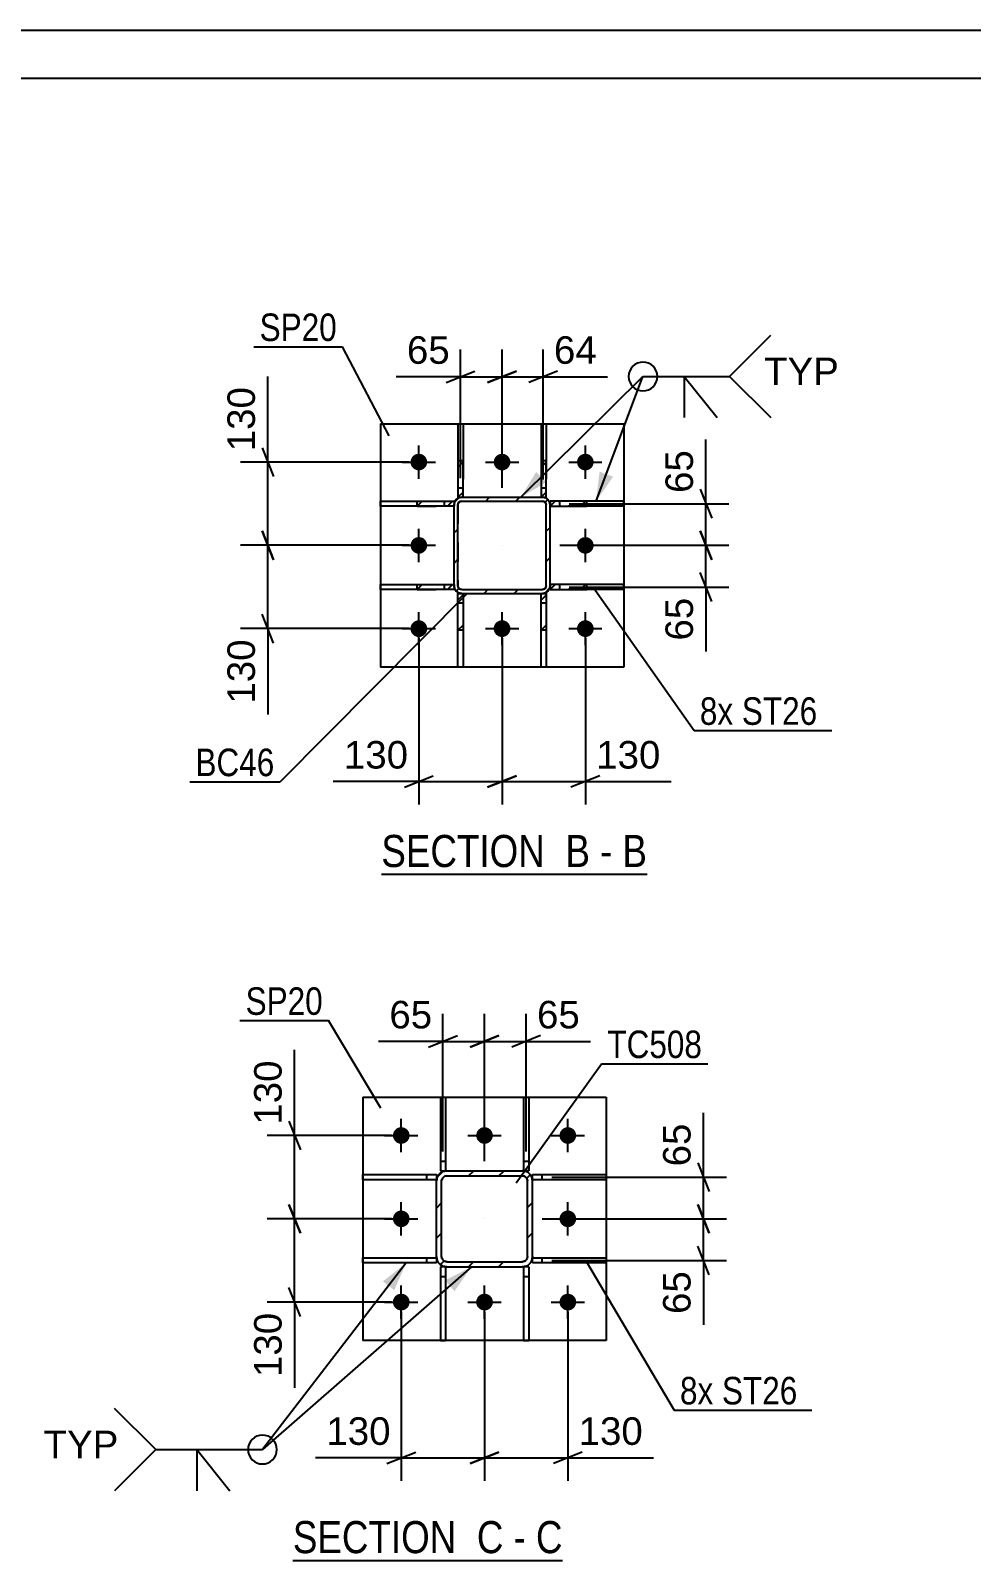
# Model space of a CAD drawing. Header units: millimetres. Extents: x -384 to 457, y -61 to 533.
# Drawn here: x 90.7 to 188.6, y 373.8 to 533 of the extents above; entities that cross this region are included whole.
import ezdxf

# ---------------------------------------------------------------- set-up
doc = ezdxf.new("R2010")
doc.units = ezdxf.units.MM
doc.linetypes.add('DXK_LINE_DOT2', pattern=[3.9198, 1.9599, -1.9599])
doc.linetypes.add('DXK_LINE_DOT3', pattern=[5.9187, 2.979, -0.9799, 0.9799, -0.9799])
doc.styles.add('Arial', font='ARIAL.TTF', dxfattribs={"height": 0.2})
doc.styles.add('Arial Narrow', font='ARIALN.TTF', dxfattribs={"height": 0.2})

# ---------------------------------------------------------------- blocks, each defined once
blk = doc.blocks.new('Unknown-284935728-1133')
at = {"color": 5, "linetype": 'Continuous'}
for p, q in [((457.19, 533.03), (-383.81, 533.03)), ((452.19, 528.03), (-378.81, 528.03))]:
    blk.add_line(p, q, dxfattribs=at)
blk = doc.blocks.new('Unknown-284935728-13 - 5604')
at = {"color": 6, "linetype": 'Continuous'}
blk.add_line((127.18, 445.23), (154.83, 445.23), dxfattribs=at)
at = {"color": 0, "linetype": 'Continuous'}
for points in [[(145.29, 445.98), (145.29, 449.48), (127.18, 449.48), (127.18, 445.98)], [(148.9, 445.98), (148.9, 449.48), (146.34, 449.48), (146.34, 445.98)], [(151.22, 445.98), (151.22, 449.48), (149.95, 449.48), (149.95, 445.98)], [(154.83, 445.98), (154.83, 449.48), (152.27, 449.48), (152.27, 445.98)]]:
    blk.add_wipeout(points, dxfattribs=at)
at = {"color": 7, "linetype": 'Continuous', "style": 'Arial Narrow'}
for s, p in [('SECTION ', (127.18, 445.98)), ('B', (146.34, 445.98)), ('B', (152.27, 445.98)), ('-', (149.95, 445.98))]:
    blk.add_text(s, height=3.34, dxfattribs=at).set_placement(p)
blk = doc.blocks.new('Unknown-284935728-14 - 5877')
at = {"color": 6, "linetype": 'Continuous'}
blk.add_line((117.97, 373.83), (146.04, 373.83), dxfattribs=at)
at = {"color": 0, "linetype": 'Continuous'}
for points in [[(136.07, 374.58), (136.07, 378.08), (117.97, 378.08), (117.97, 374.58)], [(139.89, 374.58), (139.89, 378.08), (137.12, 378.08), (137.12, 374.58)], [(142.22, 374.58), (142.22, 378.08), (140.94, 378.08), (140.94, 374.58)], [(146.04, 374.58), (146.04, 378.08), (143.27, 378.08), (143.27, 374.58)]]:
    blk.add_wipeout(points, dxfattribs=at)
at = {"color": 7, "linetype": 'Continuous', "style": 'Arial Narrow'}
for s, p in [('SECTION ', (117.97, 374.58)), ('C', (137.12, 374.58)), ('C', (143.27, 374.58)), ('-', (140.94, 374.58))]:
    blk.add_text(s, height=3.34, dxfattribs=at).set_placement(p)
blk = doc.blocks.new('Bolt-284935728-5610 - 5604')
at = {"linetype": 'Continuous'}
for points in [[(131.08, 488.99, -1), (131.08, 487.26, -1)], [(139.74, 488.99, -1), (139.74, 487.26, -1)], [(148.41, 488.99, -1), (148.41, 487.26, -1)], [(131.08, 480.32, -1), (131.08, 478.59, -1)], [(148.41, 480.32, -1), (148.41, 478.59, -1)], [(131.08, 471.66, -1), (131.08, 469.92, -1)], [(139.74, 471.66, -1), (139.74, 469.92, -1)], [(148.41, 471.66, -1), (148.41, 469.92, -1)]]:
    blk.add_hatch(color=1, dxfattribs=at).paths.add_polyline_path(points)
at = {"color": 1, "linetype": 'Continuous'}
for p, q in [((131.08, 486.39), (131.08, 489.86)), ((139.74, 486.39), (139.74, 489.86)), ((148.41, 486.39), (148.41, 489.86)), ((129.34, 488.12), (132.81, 488.12)), ((138.01, 488.12), (141.48, 488.12)), ((146.68, 488.12), (150.14, 488.12)), ((131.08, 477.72), (131.08, 481.19)), ((148.41, 477.72), (148.41, 481.19)), ((129.34, 479.46), (132.81, 479.46)), ((146.68, 479.46), (150.14, 479.46)), ((131.08, 469.06), (131.08, 472.52)), ((139.74, 469.06), (139.74, 472.52)), ((148.41, 469.06), (148.41, 472.52)), ((129.34, 470.79), (132.81, 470.79)), ((138.01, 470.79), (141.48, 470.79)), ((146.68, 470.79), (150.14, 470.79))]:
    blk.add_line(p, q, dxfattribs=at)
blk = doc.blocks.new('Part-284935728-5643 - 5604')
at = {"linetype": 'Continuous'}
h = blk.add_hatch(dxfattribs=at)
h.set_pattern_fill('', scale=0.7, style=0, pattern_type=0)
h.set_pattern_definition([(45, (135.1435, 484.455), (-1.5715, 1.5715), [])])
h.paths.add_polyline_path([(135.14, 488.29), (135.14, 484.46), (135.68, 484.46), (135.68, 488.29)])
at = {"color": 2, "linetype": 'Continuous'}
for p, q in [((135.14, 492.12), (135.14, 488.29)), ((135.14, 492.12), (135.68, 492.12)), ((135.68, 492.12), (135.68, 488.29)), ((135.14, 488.29), (135.14, 484.46)), ((135.14, 488.29), (135.68, 488.29)), ((135.68, 484.46), (135.68, 488.29)), ((135.14, 484.46), (135.68, 484.46))]:
    blk.add_line(p, q, dxfattribs=at)
at = {"color": 7, "linetype": 'DXK_LINE_DOT2'}
for p, q in [((135.14, 488.29), (135.14, 484.46)), ((135.68, 488.29), (135.68, 484.46)), ((135.14, 485.46), (135.68, 485.46)), ((135.14, 484.46), (135.68, 484.46))]:
    blk.add_line(p, q, dxfattribs=at)
blk = doc.blocks.new('Part-284935728-5633 - 5604')
at = {"linetype": 'Continuous'}
h = blk.add_hatch(dxfattribs=at)
h.set_pattern_fill('', scale=0.7, style=0, pattern_type=0)
h.set_pattern_definition([(45, (135.1435, 470.618), (-1.5715, 1.5715), [])])
h.paths.add_polyline_path([(135.14, 474.46), (135.14, 470.62), (135.68, 470.62), (135.68, 474.46)])
at = {"color": 7, "linetype": 'DXK_LINE_DOT2'}
for p, q in [((135.14, 470.62), (135.14, 474.46)), ((135.14, 474.46), (135.68, 474.46)), ((135.68, 474.46), (135.68, 470.62)), ((135.14, 473.46), (135.68, 473.46))]:
    blk.add_line(p, q, dxfattribs=at)
at = {"color": 2, "linetype": 'Continuous'}
for p, q in [((135.14, 470.62), (135.14, 474.46)), ((135.14, 474.46), (135.68, 474.46)), ((135.68, 474.46), (135.68, 470.62)), ((135.14, 466.79), (135.14, 470.62)), ((135.68, 470.62), (135.14, 470.62)), ((135.68, 470.62), (135.68, 466.79)), ((135.68, 466.79), (135.14, 466.79))]:
    blk.add_line(p, q, dxfattribs=at)
blk = doc.blocks.new('Part-284935728-5638 - 5604')
at = {"linetype": 'Continuous'}
h = blk.add_hatch(dxfattribs=at)
h.set_pattern_fill('', scale=0.7, style=0, pattern_type=0)
h.set_pattern_definition([(45, (143.8101, 470.618), (-1.5715, 1.5715), [])])
h.paths.add_polyline_path([(143.81, 474.46), (143.81, 470.62), (144.34, 470.62), (144.34, 474.46)])
at = {"color": 7, "linetype": 'DXK_LINE_DOT2'}
for p, q in [((143.81, 470.62), (143.81, 474.46)), ((143.81, 474.46), (144.34, 474.46)), ((144.34, 474.46), (144.34, 470.62)), ((143.81, 473.46), (144.34, 473.46))]:
    blk.add_line(p, q, dxfattribs=at)
at = {"color": 2, "linetype": 'Continuous'}
for p, q in [((143.81, 470.62), (143.81, 474.46)), ((143.81, 474.46), (144.34, 474.46)), ((144.34, 474.46), (144.34, 470.62)), ((143.81, 466.79), (143.81, 470.62)), ((144.34, 470.62), (143.81, 470.62)), ((144.34, 470.62), (144.34, 466.79)), ((144.34, 466.79), (143.81, 466.79))]:
    blk.add_line(p, q, dxfattribs=at)
blk = doc.blocks.new('Part-284935728-5648 - 5604')
at = {"linetype": 'Continuous'}
h = blk.add_hatch(dxfattribs=at)
h.set_pattern_fill('', scale=0.7, style=0, pattern_type=0)
h.set_pattern_definition([(45, (143.8101, 484.455), (-1.5715, 1.5715), [])])
h.paths.add_polyline_path([(143.81, 488.29), (143.81, 484.46), (144.34, 484.46), (144.34, 488.29)])
at = {"color": 2, "linetype": 'Continuous'}
for p, q in [((143.81, 492.12), (143.81, 488.29)), ((143.81, 492.12), (144.34, 492.12)), ((144.34, 492.12), (144.34, 488.29)), ((143.81, 488.29), (143.81, 484.46)), ((143.81, 488.29), (144.34, 488.29)), ((144.34, 484.46), (144.34, 488.29)), ((143.81, 484.46), (144.34, 484.46))]:
    blk.add_line(p, q, dxfattribs=at)
at = {"color": 7, "linetype": 'DXK_LINE_DOT2'}
for p, q in [((143.81, 488.29), (143.81, 484.46)), ((144.34, 488.29), (144.34, 484.46)), ((143.81, 485.46), (144.34, 485.46)), ((143.81, 484.46), (144.34, 484.46))]:
    blk.add_line(p, q, dxfattribs=at)
blk = doc.blocks.new('Part-284935728-5653 - 5604')
at = {"linetype": 'Continuous'}
h = blk.add_hatch(dxfattribs=at)
h.set_pattern_fill('', scale=0.7, style=0, pattern_type=0)
h.set_pattern_definition([(45, (130.906, 474.8553), (-1.5715, 1.5715), [])])
h.paths.add_polyline_path([(130.91, 475.39), (130.91, 474.86), (134.74, 474.86), (134.74, 475.39)])
at = {"color": 2, "linetype": 'Continuous'}
for p, q in [((127.08, 474.86), (127.08, 475.39)), ((127.08, 475.39), (130.91, 475.39)), ((130.91, 474.86), (127.08, 474.86)), ((130.91, 474.86), (130.91, 475.39)), ((130.91, 475.39), (134.74, 475.39)), ((134.74, 474.86), (130.91, 474.86)), ((134.74, 475.39), (134.74, 474.86))]:
    blk.add_line(p, q, dxfattribs=at)
at = {"color": 7, "linetype": 'DXK_LINE_DOT2'}
for p, q in [((130.91, 475.39), (134.74, 475.39)), ((130.91, 474.86), (134.74, 474.86)), ((133.74, 474.86), (133.74, 475.39)), ((134.74, 475.39), (134.74, 474.86))]:
    blk.add_line(p, q, dxfattribs=at)
blk = doc.blocks.new('Part-284935728-5658 - 5604')
at = {"linetype": 'Continuous'}
h = blk.add_hatch(dxfattribs=at)
h.set_pattern_fill('', scale=0.7, style=0, pattern_type=0)
h.set_pattern_definition([(45, (130.906, 483.5216), (-1.5715, 1.5715), [])])
h.paths.add_polyline_path([(130.91, 484.05), (130.91, 483.52), (134.74, 483.52), (134.74, 484.05)])
at = {"color": 2, "linetype": 'Continuous'}
for p, q in [((127.08, 483.52), (127.08, 484.05)), ((127.08, 484.05), (130.91, 484.05)), ((130.91, 483.52), (130.91, 484.05)), ((130.91, 484.05), (134.74, 484.05)), ((134.74, 484.05), (134.74, 483.52)), ((130.91, 483.52), (127.08, 483.52)), ((134.74, 483.52), (130.91, 483.52))]:
    blk.add_line(p, q, dxfattribs=at)
at = {"color": 7, "linetype": 'DXK_LINE_DOT2'}
for p, q in [((130.91, 484.05), (134.74, 484.05)), ((133.74, 483.52), (133.74, 484.05)), ((134.74, 484.05), (134.74, 483.52)), ((130.91, 483.52), (134.74, 483.52))]:
    blk.add_line(p, q, dxfattribs=at)
blk = doc.blocks.new('Part-284935728-5663 - 5604')
at = {"linetype": 'Continuous'}
h = blk.add_hatch(dxfattribs=at)
h.set_pattern_fill('', scale=0.7, style=0, pattern_type=0)
h.set_pattern_definition([(45, (144.7435, 474.8553), (-1.5715, 1.5715), [])])
h.paths.add_polyline_path([(144.74, 475.39), (144.74, 474.86), (148.58, 474.86), (148.58, 475.39)])
at = {"color": 7, "linetype": 'DXK_LINE_DOT2'}
for p, q in [((148.58, 475.39), (144.74, 475.39)), ((144.74, 475.39), (144.74, 474.86)), ((148.58, 474.86), (144.74, 474.86)), ((145.74, 474.86), (145.74, 475.39))]:
    blk.add_line(p, q, dxfattribs=at)
at = {"color": 2, "linetype": 'Continuous'}
for p, q in [((148.58, 475.39), (144.74, 475.39)), ((144.74, 475.39), (144.74, 474.86)), ((144.74, 474.86), (148.58, 474.86)), ((152.41, 475.39), (148.58, 475.39)), ((148.58, 474.86), (148.58, 475.39)), ((152.41, 474.86), (148.58, 474.86)), ((152.41, 474.86), (152.41, 475.39))]:
    blk.add_line(p, q, dxfattribs=at)
blk = doc.blocks.new('Part-284935728-5668 - 5604')
at = {"linetype": 'Continuous'}
h = blk.add_hatch(dxfattribs=at)
h.set_pattern_fill('', scale=0.7, style=0, pattern_type=0)
h.set_pattern_definition([(45, (144.7435, 483.5216), (-1.5715, 1.5715), [])])
h.paths.add_polyline_path([(144.74, 484.05), (144.74, 483.52), (148.58, 483.52), (148.58, 484.05)])
at = {"color": 7, "linetype": 'DXK_LINE_DOT2'}
for p, q in [((148.58, 484.05), (144.74, 484.05)), ((144.74, 484.05), (144.74, 483.52)), ((145.74, 483.52), (145.74, 484.05)), ((148.58, 483.52), (144.74, 483.52))]:
    blk.add_line(p, q, dxfattribs=at)
at = {"color": 2, "linetype": 'Continuous'}
for p, q in [((148.58, 484.05), (144.74, 484.05)), ((144.74, 484.05), (144.74, 483.52)), ((152.41, 484.05), (148.58, 484.05)), ((148.58, 483.52), (148.58, 484.05)), ((152.41, 483.52), (152.41, 484.05)), ((144.74, 483.52), (148.58, 483.52)), ((152.41, 483.52), (148.58, 483.52))]:
    blk.add_line(p, q, dxfattribs=at)
blk = doc.blocks.new('Part-284935728-5738 - 5604')
at = {"color": 2, "linetype": 'Continuous'}
for p, q in [((127.08, 492.12), (127.08, 466.79)), ((127.08, 492.12), (152.41, 492.12)), ((152.41, 492.12), (152.41, 466.79)), ((152.41, 466.79), (127.08, 466.79))]:
    blk.add_line(p, q, dxfattribs=at)
blk = doc.blocks.new('Part-284935728-5764 - 5604')
at = {"linetype": 'Continuous'}
h = blk.add_hatch(dxfattribs=at)
h.set_pattern_fill('', scale=0.7, style=0, pattern_type=0)
h.set_pattern_definition([(45, (135.2373, 484.3942), (-1.57154, 1.57154), [])])
h.paths.add_polyline_path([(135.54, 484.46), (135.24, 484.39), (134.98, 484.22), (134.8, 483.96), (134.74, 483.66), (134.74, 475.26), (134.8, 474.95), (134.98, 474.69), (135.24, 474.52), (135.54, 474.46), (143.94, 474.46), (144.25, 474.52), (144.51, 474.69), (144.68, 474.95), (144.74, 475.26), (144.74, 483.66), (144.68, 483.96), (144.51, 484.22), (144.25, 484.39), (143.94, 484.46)])
h.paths.add_polyline_path([(143.94, 484.06), (144.1, 484.02), (144.23, 483.94), (144.31, 483.81), (144.34, 483.66), (144.34, 475.26), (144.31, 475.1), (144.23, 474.97), (144.1, 474.89), (143.94, 474.86), (135.54, 474.86), (135.39, 474.89), (135.26, 474.97), (135.17, 475.1), (135.14, 475.26), (135.14, 483.66), (135.17, 483.81), (135.26, 483.94), (135.39, 484.02), (135.54, 484.06)])
at = {"color": 7, "linetype": 'DXK_LINE_DOT2'}
for p, q in [((135.24, 484.39), (135.54, 484.46)), ((135.39, 484.02), (135.26, 483.94)), ((135.54, 484.06), (135.39, 484.02)), ((135.54, 484.46), (143.94, 484.46)), ((135.54, 484.06), (143.94, 484.06)), ((143.94, 484.46), (144.25, 484.39)), ((144.1, 484.02), (143.94, 484.06)), ((144.23, 483.94), (144.1, 484.02)), ((134.74, 483.66), (134.8, 483.96)), ((134.74, 475.26), (134.74, 483.66)), ((135.17, 483.81), (135.14, 483.66)), ((135.14, 483.66), (135.14, 475.26)), ((135.26, 483.94), (135.17, 483.81)), ((144.31, 483.81), (144.23, 483.94)), ((144.34, 483.66), (144.31, 483.81)), ((144.34, 475.26), (144.34, 483.66)), ((144.68, 483.96), (144.74, 483.66)), ((144.74, 475.26), (144.74, 483.66)), ((134.8, 474.95), (134.74, 475.26)), ((135.14, 475.26), (135.17, 475.1)), ((135.17, 475.1), (135.26, 474.97)), ((135.54, 474.46), (135.24, 474.52)), ((135.26, 474.97), (135.39, 474.89)), ((135.39, 474.89), (135.54, 474.86)), ((135.54, 474.86), (143.94, 474.86)), ((135.54, 474.46), (143.94, 474.46)), ((143.94, 474.86), (144.1, 474.89)), ((144.25, 474.52), (143.94, 474.46)), ((144.1, 474.89), (144.23, 474.97)), ((144.23, 474.97), (144.31, 475.1)), ((144.31, 475.1), (144.34, 475.26)), ((144.74, 475.26), (144.68, 474.95))]:
    blk.add_line(p, q, dxfattribs=at)
at = {"color": 2, "linetype": 'Continuous'}
for p, q in [((135.54, 484.46), (135.24, 484.39)), ((135.26, 483.94), (135.39, 484.02)), ((135.39, 484.02), (135.54, 484.06)), ((135.54, 484.46), (143.94, 484.46)), ((135.54, 484.06), (143.94, 484.06)), ((144.25, 484.39), (143.94, 484.46)), ((143.94, 484.06), (144.1, 484.02)), ((144.1, 484.02), (144.23, 483.94)), ((134.8, 483.96), (134.74, 483.66)), ((134.74, 475.26), (134.74, 483.66)), ((135.14, 483.66), (135.17, 483.81)), ((135.14, 475.26), (135.14, 483.66)), ((135.17, 483.81), (135.26, 483.94)), ((144.23, 483.94), (144.31, 483.81)), ((144.31, 483.81), (144.34, 483.66)), ((144.34, 475.26), (144.34, 483.66)), ((144.74, 483.66), (144.68, 483.96)), ((144.74, 475.26), (144.74, 483.66)), ((134.74, 475.26), (134.8, 474.95)), ((135.17, 475.1), (135.14, 475.26)), ((135.26, 474.97), (135.17, 475.1)), ((135.24, 474.52), (135.54, 474.46)), ((135.39, 474.89), (135.26, 474.97)), ((135.54, 474.86), (135.39, 474.89)), ((135.54, 474.86), (143.94, 474.86)), ((135.54, 474.46), (143.94, 474.46)), ((144.1, 474.89), (143.94, 474.86)), ((143.94, 474.46), (144.25, 474.52)), ((144.23, 474.97), (144.1, 474.89)), ((144.31, 475.1), (144.23, 474.97)), ((144.34, 475.26), (144.31, 475.1)), ((144.68, 474.95), (144.74, 475.26))]:
    blk.add_line(p, q, dxfattribs=at)
at = {"color": 7, "linetype": 'DXK_LINE_DOT3'}
blk.add_line((139.74, 479.46), (139.74, 479.46), dxfattribs=at)
at = {"color": 7, "linetype": 'DXK_LINE_DOT2'}
for centre, start, end in [((135.54, 483.66), 112.5, 157.5), ((143.94, 483.66), 22.5, 67.5), ((135.54, 475.26), 202.5, 247.5), ((143.94, 475.26), 292.5, 337.5)]:
    blk.add_arc(centre, 0.8, start, end, dxfattribs=at)
at = {"color": 2, "linetype": 'Continuous'}
for centre, start, end in [((135.54, 483.66), 112.5, 157.5), ((143.94, 483.66), 22.5, 67.5), ((135.54, 475.26), 202.5, 247.5), ((143.94, 475.26), 292.5, 337.5)]:
    blk.add_arc(centre, 0.8, start, end, dxfattribs=at)
blk = doc.blocks.new('Part-284935728-5927 - 5877')
at = {"color": 2, "linetype": 'Continuous'}
for p, q in [((141.99, 422.04), (141.99, 414.38)), ((141.99, 422.04), (142.52, 422.04)), ((142.52, 422.04), (142.52, 414.38)), ((142.52, 414.38), (141.99, 414.38))]:
    blk.add_line(p, q, dxfattribs=at)
at = {"color": 7, "linetype": 'DXK_LINE_DOT2'}
blk.add_line((141.99, 415.38), (142.52, 415.38), dxfattribs=at)
blk = doc.blocks.new('Part-284935728-5912 - 5877')
at = {"color": 2, "linetype": 'Continuous'}
for p, q in [((133.85, 404.38), (133.32, 404.38)), ((133.32, 404.38), (133.32, 396.71)), ((133.85, 404.38), (133.85, 396.71)), ((133.32, 396.71), (133.85, 396.71))]:
    blk.add_line(p, q, dxfattribs=at)
at = {"color": 7, "linetype": 'DXK_LINE_DOT2'}
blk.add_line((133.32, 403.38), (133.85, 403.38), dxfattribs=at)
blk = doc.blocks.new('Part-284935728-5947 - 5877')
at = {"color": 2, "linetype": 'Continuous'}
for p, q in [((142.92, 413.44), (142.92, 413.98)), ((142.92, 413.98), (150.59, 413.98)), ((150.59, 413.98), (150.59, 413.44)), ((150.59, 413.44), (142.92, 413.44))]:
    blk.add_line(p, q, dxfattribs=at)
at = {"color": 7, "linetype": 'DXK_LINE_DOT2'}
blk.add_line((143.92, 413.44), (143.92, 413.98), dxfattribs=at)
blk = doc.blocks.new('Bolt-284935728-5884 - 5877')
at = {"linetype": 'Continuous'}
for points in [[(129.25, 418.91, -1), (129.25, 417.18, -1)], [(137.92, 418.91, -1), (137.92, 417.18, -1)], [(146.59, 418.91, -1), (146.59, 417.18, -1)], [(129.25, 410.24, -1), (129.25, 408.51, -1)], [(146.59, 410.24, -1), (146.59, 408.51, -1)], [(129.25, 401.58, -1), (129.25, 399.84, -1)], [(137.92, 401.58, -1), (137.92, 399.84, -1)], [(146.59, 401.58, -1), (146.59, 399.84, -1)]]:
    blk.add_hatch(color=1, dxfattribs=at).paths.add_polyline_path(points)
at = {"color": 1, "linetype": 'Continuous'}
for p, q in [((129.25, 416.31), (129.25, 419.78)), ((137.92, 416.31), (137.92, 419.78)), ((146.59, 416.31), (146.59, 419.78)), ((127.52, 418.04), (130.99, 418.04)), ((136.19, 418.04), (139.65, 418.04)), ((144.85, 418.04), (148.32, 418.04)), ((129.25, 407.64), (129.25, 411.11)), ((146.59, 407.64), (146.59, 411.11)), ((127.52, 409.38), (130.99, 409.38)), ((144.85, 409.38), (148.32, 409.38)), ((129.25, 398.98), (129.25, 402.44)), ((137.92, 398.98), (137.92, 402.44)), ((146.59, 398.98), (146.59, 402.44)), ((127.52, 400.71), (130.99, 400.71)), ((136.19, 400.71), (139.65, 400.71)), ((144.85, 400.71), (148.32, 400.71))]:
    blk.add_line(p, q, dxfattribs=at)
blk = doc.blocks.new('Part-284935728-5917 - 5877')
at = {"color": 2, "linetype": 'Continuous'}
for p, q in [((142.52, 404.38), (141.99, 404.38)), ((141.99, 404.38), (141.99, 396.71)), ((142.52, 404.38), (142.52, 396.71)), ((141.99, 396.71), (142.52, 396.71))]:
    blk.add_line(p, q, dxfattribs=at)
at = {"color": 7, "linetype": 'DXK_LINE_DOT2'}
blk.add_line((141.99, 403.38), (142.52, 403.38), dxfattribs=at)
blk = doc.blocks.new('Part-284935728-5922 - 5877')
at = {"color": 2, "linetype": 'Continuous'}
for p, q in [((133.32, 422.04), (133.32, 414.38)), ((133.32, 422.04), (133.85, 422.04)), ((133.85, 422.04), (133.85, 414.38)), ((133.32, 414.38), (133.85, 414.38))]:
    blk.add_line(p, q, dxfattribs=at)
at = {"color": 7, "linetype": 'DXK_LINE_DOT2'}
blk.add_line((133.32, 415.38), (133.85, 415.38), dxfattribs=at)
blk = doc.blocks.new('Part-284935728-5932 - 5877')
at = {"color": 2, "linetype": 'Continuous'}
for p, q in [((125.25, 405.31), (132.92, 405.31)), ((125.25, 404.78), (125.25, 405.31)), ((132.92, 404.78), (125.25, 404.78)), ((132.92, 405.31), (132.92, 404.78))]:
    blk.add_line(p, q, dxfattribs=at)
at = {"color": 7, "linetype": 'DXK_LINE_DOT2'}
blk.add_line((131.92, 404.78), (131.92, 405.31), dxfattribs=at)
blk = doc.blocks.new('Part-284935728-5937 - 5877')
at = {"color": 2, "linetype": 'Continuous'}
for p, q in [((125.25, 413.98), (132.92, 413.98)), ((125.25, 413.44), (125.25, 413.98)), ((132.92, 413.98), (132.92, 413.44)), ((132.92, 413.44), (125.25, 413.44))]:
    blk.add_line(p, q, dxfattribs=at)
at = {"color": 7, "linetype": 'DXK_LINE_DOT2'}
blk.add_line((131.92, 413.44), (131.92, 413.98), dxfattribs=at)
blk = doc.blocks.new('Part-284935728-5942 - 5877')
at = {"color": 2, "linetype": 'Continuous'}
for p, q in [((142.92, 404.78), (142.92, 405.31)), ((142.92, 405.31), (150.59, 405.31)), ((150.59, 404.78), (142.92, 404.78)), ((150.59, 405.31), (150.59, 404.78))]:
    blk.add_line(p, q, dxfattribs=at)
at = {"color": 7, "linetype": 'DXK_LINE_DOT2'}
blk.add_line((143.92, 404.78), (143.92, 405.31), dxfattribs=at)
blk = doc.blocks.new('Part-284935728-6002 - 5877')
at = {"color": 2, "linetype": 'Continuous'}
for p, q in [((125.25, 422.04), (125.25, 396.71)), ((125.25, 422.04), (150.59, 422.04)), ((150.59, 422.04), (150.59, 396.71)), ((150.59, 396.71), (125.25, 396.71))]:
    blk.add_line(p, q, dxfattribs=at)
blk = doc.blocks.new('Part-284935728-6028 - 5877')
at = {"linetype": 'Continuous'}
h = blk.add_hatch(dxfattribs=at)
h.set_pattern_fill('', scale=0.7, style=0, pattern_type=0)
h.set_pattern_definition([(45, (133.5782, 414.2952), (-1.57154, 1.57154), [])])
h.paths.add_polyline_path([(133.99, 414.38), (133.58, 414.3), (133.23, 414.06), (133, 413.72), (132.92, 413.31), (132.92, 405.44), (133, 405.03), (133.23, 404.69), (133.58, 404.46), (133.99, 404.38), (141.85, 404.38), (142.26, 404.46), (142.61, 404.69), (142.84, 405.03), (142.92, 405.44), (142.92, 413.31), (142.84, 413.72), (142.61, 414.06), (142.26, 414.3), (141.85, 414.38)])
h.paths.add_polyline_path([(141.85, 413.84), (142.06, 413.8), (142.23, 413.69), (142.35, 413.51), (142.39, 413.31), (142.39, 405.44), (142.35, 405.24), (142.23, 405.07), (142.06, 404.95), (141.85, 404.91), (133.99, 404.91), (133.78, 404.95), (133.61, 405.07), (133.49, 405.24), (133.45, 405.44), (133.45, 413.31), (133.49, 413.51), (133.61, 413.69), (133.78, 413.8), (133.99, 413.84)])
at = {"color": 7, "linetype": 'DXK_LINE_DOT2'}
for p, q in [((133.58, 414.3), (133.99, 414.38)), ((133.99, 414.38), (141.85, 414.38)), ((141.85, 414.38), (142.26, 414.3)), ((132.92, 413.31), (133, 413.72)), ((132.92, 405.44), (132.92, 413.31)), ((133.49, 413.51), (133.45, 413.31)), ((133.45, 405.44), (133.45, 413.31)), ((133.99, 413.84), (133.78, 413.8)), ((133.99, 413.84), (141.85, 413.84)), ((142.06, 413.8), (141.85, 413.84)), ((142.39, 413.31), (142.35, 413.51)), ((142.39, 405.44), (142.39, 413.31)), ((142.84, 413.72), (142.92, 413.31)), ((142.92, 405.44), (142.92, 413.31)), ((133, 405.03), (132.92, 405.44)), ((133.45, 405.44), (133.49, 405.24)), ((133.99, 404.38), (133.58, 404.46)), ((133.78, 404.95), (133.99, 404.91)), ((133.99, 404.91), (141.85, 404.91)), ((133.99, 404.38), (141.85, 404.38)), ((141.85, 404.91), (142.06, 404.95)), ((142.26, 404.46), (141.85, 404.38)), ((142.35, 405.24), (142.39, 405.44)), ((142.92, 405.44), (142.84, 405.03))]:
    blk.add_line(p, q, dxfattribs=at)
at = {"color": 2, "linetype": 'Continuous'}
for p, q in [((133.99, 414.38), (133.58, 414.3)), ((133.99, 414.38), (141.85, 414.38)), ((142.26, 414.3), (141.85, 414.38)), ((133, 413.72), (132.92, 413.31)), ((132.92, 405.44), (132.92, 413.31)), ((133.45, 413.31), (133.49, 413.51)), ((133.45, 405.44), (133.45, 413.31)), ((133.78, 413.8), (133.99, 413.84)), ((133.99, 413.84), (141.85, 413.84)), ((141.85, 413.84), (142.06, 413.8)), ((142.35, 413.51), (142.39, 413.31)), ((142.39, 405.44), (142.39, 413.31)), ((142.92, 413.31), (142.84, 413.72)), ((142.92, 405.44), (142.92, 413.31)), ((132.92, 405.44), (133, 405.03)), ((133.49, 405.24), (133.45, 405.44)), ((133.58, 404.46), (133.99, 404.38)), ((133.99, 404.91), (133.78, 404.95)), ((133.99, 404.91), (141.85, 404.91)), ((133.99, 404.38), (141.85, 404.38)), ((142.06, 404.95), (141.85, 404.91)), ((141.85, 404.38), (142.26, 404.46)), ((142.39, 405.44), (142.35, 405.24)), ((142.84, 405.03), (142.92, 405.44))]:
    blk.add_line(p, q, dxfattribs=at)
at = {"color": 7, "linetype": 'DXK_LINE_DOT3'}
blk.add_line((137.92, 409.38), (137.92, 409.38), dxfattribs=at)
at = {"color": 7, "linetype": 'DXK_LINE_DOT2'}
for centre, radius, start, end in [((133.99, 413.31), 1.07, 112.5, 157.5), ((141.85, 413.31), 1.07, 22.5, 67.5), ((133.99, 413.31), 0.533, 112.5, 157.5), ((141.85, 413.31), 0.533, 22.5, 67.5), ((133.99, 405.44), 1.07, 202.5, 247.5), ((133.99, 405.44), 0.533, 202.5, 247.5), ((141.85, 405.44), 0.533, 292.5, 337.5), ((141.85, 405.44), 1.07, 292.5, 337.5)]:
    blk.add_arc(centre, radius, start, end, dxfattribs=at)
at = {"color": 2, "linetype": 'Continuous'}
for centre, radius, start, end in [((133.99, 413.31), 1.07, 112.5, 157.5), ((141.85, 413.31), 1.07, 22.5, 67.5), ((133.99, 413.31), 0.533, 112.5, 157.5), ((141.85, 413.31), 0.533, 22.5, 67.5), ((133.99, 405.44), 1.07, 202.5, 247.5), ((133.99, 405.44), 0.533, 202.5, 247.5), ((141.85, 405.44), 0.533, 292.5, 337.5), ((141.85, 405.44), 1.07, 292.5, 337.5)]:
    blk.add_arc(centre, radius, start, end, dxfattribs=at)
blk = doc.blocks.new('StraightDimension-284935728-5771 - 5604')
at = {"color": 7, "linetype": 'Continuous'}
for p, q in [((135.41, 486.46), (135.41, 499.85)), ((139.74, 485.46), (139.74, 499.85)), ((133.91, 496.4), (136.91, 497.6)), ((135.41, 497), (139.74, 497)), ((141.24, 497.6), (138.24, 496.4))]:
    blk.add_line(p, q, dxfattribs=at)
at = {"color": 0}
blk.add_wipeout([(134.89, 497.75), (134.89, 501.95), (129.24, 501.95), (129.24, 497.75)], dxfattribs=at)
at = {"color": 7, "linetype": 'Continuous'}
blk.add_line((135.41, 497), (128.71, 497), dxfattribs=at)
blk.add_line((135.41, 497), (128.71, 497), dxfattribs=at)
at = {"color": 3, "style": 'Arial'}
blk.add_text('65', height=2.865, dxfattribs=at).set_placement((129.84, 498.35))
blk = doc.blocks.new('StraightDimension-284935728-5802 - 5604')
at = {"color": 7, "linetype": 'Continuous'}
for p, q in [((160.36, 480.96), (161.56, 477.96)), ((145.74, 479.46), (163.36, 479.46)), ((160.96, 475.12), (160.96, 479.46)), ((161.56, 473.62), (160.36, 476.62)), ((146.74, 475.12), (163.36, 475.12))]:
    blk.add_line(p, q, dxfattribs=at)
at = {"color": 0}
blk.add_wipeout([(160.21, 474.6), (156.01, 474.6), (156.01, 468.95), (160.21, 468.95)], dxfattribs=at)
at = {"color": 7, "linetype": 'Continuous'}
blk.add_line((160.96, 475.12), (160.96, 468.42), dxfattribs=at)
blk.add_line((160.96, 475.12), (160.96, 468.42), dxfattribs=at)
at = {"color": 3, "style": 'Arial'}
blk.add_text('65', height=2.865, rotation=90.0002, dxfattribs=at).set_placement((159.61, 469.55))
blk = doc.blocks.new('StraightDimension-284935728-19849 - 5604')
at = {"color": 7, "linetype": 'Continuous'}
for p, q in [((114.77, 489.62), (115.97, 486.62)), ((130.08, 488.12), (112.52, 488.12)), ((115.37, 479.46), (115.37, 488.12)), ((115.97, 477.96), (114.77, 480.96)), ((130.08, 479.46), (112.52, 479.46))]:
    blk.add_line(p, q, dxfattribs=at)
at = {"color": 0}
blk.add_wipeout([(114.62, 496.52), (110.42, 496.52), (110.42, 488.65), (114.62, 488.65)], dxfattribs=at)
at = {"color": 7, "linetype": 'Continuous'}
blk.add_line((115.37, 488.12), (115.37, 497.04), dxfattribs=at)
blk.add_line((115.37, 488.12), (115.37, 497.04), dxfattribs=at)
at = {"color": 3, "style": 'Arial'}
blk.add_text('130', height=2.865, rotation=90.0002, dxfattribs=at).set_placement((114.02, 489.25))
blk = doc.blocks.new('StraightDimension-284935728-19851 - 5604')
at = {"color": 7, "linetype": 'Continuous'}
for p, q in [((131.08, 469.79), (131.08, 452.48)), ((139.74, 469.79), (139.74, 452.48)), ((129.58, 454.28), (132.58, 455.48)), ((141.24, 455.48), (138.24, 454.28)), ((131.08, 454.88), (139.74, 454.88))]:
    blk.add_line(p, q, dxfattribs=at)
at = {"color": 0}
blk.add_wipeout([(130.55, 455.63), (130.55, 459.83), (122.68, 459.83), (122.68, 455.63)], dxfattribs=at)
at = {"color": 7, "linetype": 'Continuous'}
blk.add_line((131.08, 454.88), (122.16, 454.88), dxfattribs=at)
blk.add_line((131.08, 454.88), (122.16, 454.88), dxfattribs=at)
at = {"color": 3, "style": 'Arial'}
blk.add_text('130', height=2.865, dxfattribs=at).set_placement((123.28, 456.23))
blk = doc.blocks.new('StraightDimension-284935728-5777 - 5604')
at = {"color": 7, "linetype": 'Continuous'}
for p, q in [((139.74, 485.46), (139.74, 499.85)), ((144.02, 486.31), (144.02, 499.85)), ((138.24, 496.4), (141.24, 497.6)), ((139.74, 497), (144.02, 497)), ((145.52, 497.6), (142.52, 496.4))]:
    blk.add_line(p, q, dxfattribs=at)
at = {"color": 0}
blk.add_wipeout([(150.19, 497.75), (150.19, 501.95), (144.54, 501.95), (144.54, 497.75)], dxfattribs=at)
at = {"color": 7, "linetype": 'Continuous'}
blk.add_line((144.02, 497), (150.71, 497), dxfattribs=at)
blk.add_line((144.02, 497), (150.71, 497), dxfattribs=at)
at = {"color": 3, "style": 'Arial'}
blk.add_text('64', height=2.865, dxfattribs=at).set_placement((145.14, 498.35))
blk = doc.blocks.new('StraightDimension-284935728-5797 - 5604')
at = {"color": 7, "linetype": 'Continuous'}
for p, q in [((160.36, 485.29), (161.56, 482.29)), ((146.74, 483.79), (163.36, 483.79)), ((160.96, 479.46), (160.96, 483.79)), ((161.56, 477.96), (160.36, 480.96)), ((145.74, 479.46), (163.36, 479.46))]:
    blk.add_line(p, q, dxfattribs=at)
at = {"color": 0}
blk.add_wipeout([(160.21, 489.96), (156.01, 489.96), (156.01, 484.31), (160.21, 484.31)], dxfattribs=at)
at = {"color": 7, "linetype": 'Continuous'}
blk.add_line((160.96, 483.79), (160.96, 490.49), dxfattribs=at)
blk.add_line((160.96, 483.79), (160.96, 490.49), dxfattribs=at)
at = {"color": 3, "style": 'Arial'}
blk.add_text('65', height=2.865, rotation=90.0002, dxfattribs=at).set_placement((159.61, 484.91))
blk = doc.blocks.new('StraightDimension-284935728-19847 - 5604')
at = {"color": 7, "linetype": 'Continuous'}
for p, q in [((114.77, 480.96), (115.97, 477.96)), ((130.08, 479.46), (112.52, 479.46)), ((115.37, 470.79), (115.37, 479.46)), ((115.97, 469.29), (114.77, 472.29)), ((130.08, 470.79), (112.52, 470.79))]:
    blk.add_line(p, q, dxfattribs=at)
at = {"color": 0}
blk.add_wipeout([(114.62, 470.26), (110.42, 470.26), (110.42, 462.39), (114.62, 462.39)], dxfattribs=at)
at = {"color": 7, "linetype": 'Continuous'}
blk.add_line((115.37, 470.79), (115.37, 461.87), dxfattribs=at)
blk.add_line((115.37, 470.79), (115.37, 461.87), dxfattribs=at)
at = {"color": 3, "style": 'Arial'}
blk.add_text('130', height=2.865, rotation=90.0002, dxfattribs=at).set_placement((114.02, 462.99))
blk = doc.blocks.new('StraightDimension-284935728-19853 - 5604')
at = {"color": 7, "linetype": 'Continuous'}
for p, q in [((139.74, 469.79), (139.74, 452.48)), ((148.41, 469.79), (148.41, 452.48)), ((138.24, 454.28), (141.24, 455.48)), ((149.91, 455.48), (146.91, 454.28)), ((139.74, 454.88), (148.41, 454.88))]:
    blk.add_line(p, q, dxfattribs=at)
at = {"color": 0}
blk.add_wipeout([(156.81, 455.63), (156.81, 459.83), (148.94, 459.83), (148.94, 455.63)], dxfattribs=at)
at = {"color": 7, "linetype": 'Continuous'}
blk.add_line((148.41, 454.88), (157.33, 454.88), dxfattribs=at)
blk.add_line((148.41, 454.88), (157.33, 454.88), dxfattribs=at)
at = {"color": 3, "style": 'Arial'}
blk.add_text('130', height=2.865, dxfattribs=at).set_placement((149.54, 456.23))
blk = doc.blocks.new('StraightDimension-284935728-19857 - 5877')
at = {"color": 7, "linetype": 'Continuous'}
for p, q in [((117.55, 419.54), (118.75, 416.54)), ((128.25, 418.04), (115.3, 418.04)), ((118.15, 409.38), (118.15, 418.04)), ((118.75, 407.88), (117.55, 410.88)), ((128.25, 409.38), (115.3, 409.38))]:
    blk.add_line(p, q, dxfattribs=at)
at = {"color": 0}
blk.add_wipeout([(117.39, 426.44), (113.19, 426.44), (113.19, 418.57), (117.39, 418.57)], dxfattribs=at)
at = {"color": 7, "linetype": 'Continuous'}
blk.add_line((118.15, 418.04), (118.15, 426.96), dxfattribs=at)
blk.add_line((118.15, 418.04), (118.15, 426.96), dxfattribs=at)
at = {"color": 3, "style": 'Arial'}
blk.add_text('130', height=2.865, rotation=90.0002, dxfattribs=at).set_placement((116.8, 419.17))
blk = doc.blocks.new('StraightDimension-284935728-6050 - 5877')
at = {"color": 7, "linetype": 'Continuous'}
for p, q in [((133.59, 416.38), (133.59, 430.69)), ((137.92, 415.38), (137.92, 430.69)), ((132.09, 427.24), (135.09, 428.44)), ((139.42, 428.44), (136.42, 427.24)), ((133.59, 427.84), (137.92, 427.84))]:
    blk.add_line(p, q, dxfattribs=at)
at = {"color": 0}
blk.add_wipeout([(133.06, 428.59), (133.06, 432.79), (127.41, 432.79), (127.41, 428.59)], dxfattribs=at)
at = {"color": 7, "linetype": 'Continuous'}
blk.add_line((133.59, 427.84), (126.89, 427.84), dxfattribs=at)
blk.add_line((133.59, 427.84), (126.89, 427.84), dxfattribs=at)
at = {"color": 3, "style": 'Arial'}
blk.add_text('65', height=2.865, dxfattribs=at).set_placement((128.01, 429.19))
blk = doc.blocks.new('StraightDimension-284935728-6044 - 5877')
at = {"color": 7, "linetype": 'Continuous'}
for p, q in [((137.92, 415.38), (137.92, 430.69)), ((142.25, 416.38), (142.25, 430.69)), ((136.42, 427.24), (139.42, 428.44)), ((143.75, 428.44), (140.75, 427.24)), ((137.92, 427.84), (142.25, 427.84))]:
    blk.add_line(p, q, dxfattribs=at)
at = {"color": 0}
blk.add_wipeout([(148.43, 428.59), (148.43, 432.79), (142.78, 432.79), (142.78, 428.59)], dxfattribs=at)
at = {"color": 7, "linetype": 'Continuous'}
blk.add_line((142.25, 427.84), (148.95, 427.84), dxfattribs=at)
blk.add_line((142.25, 427.84), (148.95, 427.84), dxfattribs=at)
at = {"color": 3, "style": 'Arial'}
blk.add_text('65', height=2.865, dxfattribs=at).set_placement((143.38, 429.19))
blk = doc.blocks.new('StraightDimension-284935728-6057 - 5877')
at = {"color": 7, "linetype": 'Continuous'}
for p, q in [((160.11, 415.21), (161.31, 412.21)), ((144.92, 413.71), (163.11, 413.71)), ((160.71, 409.38), (160.71, 413.71)), ((161.31, 407.88), (160.11, 410.88)), ((143.92, 409.38), (163.11, 409.38))]:
    blk.add_line(p, q, dxfattribs=at)
at = {"color": 0}
blk.add_wipeout([(159.96, 419.88), (155.76, 419.88), (155.76, 414.23), (159.96, 414.23)], dxfattribs=at)
at = {"color": 7, "linetype": 'Continuous'}
blk.add_line((160.71, 413.71), (160.71, 420.41), dxfattribs=at)
blk.add_line((160.71, 413.71), (160.71, 420.41), dxfattribs=at)
at = {"color": 3, "style": 'Arial'}
blk.add_text('65', height=2.865, rotation=90.0002, dxfattribs=at).set_placement((159.36, 414.83))
blk = doc.blocks.new('StraightDimension-284935728-19859 - 5877')
at = {"color": 7, "linetype": 'Continuous'}
for p, q in [((129.25, 399.71), (129.25, 382.1)), ((137.92, 399.71), (137.92, 382.1)), ((127.75, 383.9), (130.75, 385.1)), ((129.25, 384.5), (137.92, 384.5)), ((139.42, 385.1), (136.42, 383.9))]:
    blk.add_line(p, q, dxfattribs=at)
at = {"color": 0}
blk.add_wipeout([(128.73, 385.25), (128.73, 389.45), (120.86, 389.45), (120.86, 385.25)], dxfattribs=at)
at = {"color": 7, "linetype": 'Continuous'}
blk.add_line((129.25, 384.5), (120.33, 384.5), dxfattribs=at)
blk.add_line((129.25, 384.5), (120.33, 384.5), dxfattribs=at)
at = {"color": 3, "style": 'Arial'}
blk.add_text('130', height=2.865, dxfattribs=at).set_placement((121.46, 385.85))
blk = doc.blocks.new('StraightDimension-284935728-6061 - 5877')
at = {"color": 7, "linetype": 'Continuous'}
for p, q in [((160.11, 410.88), (161.31, 407.88)), ((143.92, 409.38), (163.11, 409.38)), ((160.71, 405.04), (160.71, 409.38)), ((161.31, 403.54), (160.11, 406.54)), ((144.92, 405.04), (163.11, 405.04))]:
    blk.add_line(p, q, dxfattribs=at)
at = {"color": 0}
blk.add_wipeout([(159.96, 404.52), (155.76, 404.52), (155.76, 398.87), (159.96, 398.87)], dxfattribs=at)
at = {"color": 7, "linetype": 'Continuous'}
blk.add_line((160.71, 405.04), (160.71, 398.35), dxfattribs=at)
blk.add_line((160.71, 405.04), (160.71, 398.35), dxfattribs=at)
at = {"color": 3, "style": 'Arial'}
blk.add_text('65', height=2.865, rotation=90.0002, dxfattribs=at).set_placement((159.36, 399.47))
blk = doc.blocks.new('StraightDimension-284935728-19855 - 5877')
at = {"color": 7, "linetype": 'Continuous'}
for p, q in [((117.55, 410.88), (118.75, 407.88)), ((128.25, 409.38), (115.3, 409.38)), ((118.15, 400.71), (118.15, 409.38)), ((118.75, 399.21), (117.55, 402.21)), ((128.25, 400.71), (115.3, 400.71))]:
    blk.add_line(p, q, dxfattribs=at)
at = {"color": 0}
blk.add_wipeout([(117.39, 400.18), (113.19, 400.18), (113.19, 392.31), (117.39, 392.31)], dxfattribs=at)
at = {"color": 7, "linetype": 'Continuous'}
blk.add_line((118.15, 400.71), (118.15, 391.79), dxfattribs=at)
blk.add_line((118.15, 400.71), (118.15, 391.79), dxfattribs=at)
at = {"color": 3, "style": 'Arial'}
blk.add_text('130', height=2.865, rotation=90.0002, dxfattribs=at).set_placement((116.8, 392.91))
blk = doc.blocks.new('StraightDimension-284935728-19861 - 5877')
at = {"color": 7, "linetype": 'Continuous'}
for p, q in [((137.92, 399.71), (137.92, 382.1)), ((146.59, 399.71), (146.59, 382.1)), ((136.42, 383.9), (139.42, 385.1)), ((137.92, 384.5), (146.59, 384.5)), ((148.09, 385.1), (145.09, 383.9))]:
    blk.add_line(p, q, dxfattribs=at)
at = {"color": 0}
blk.add_wipeout([(154.98, 385.25), (154.98, 389.45), (147.11, 389.45), (147.11, 385.25)], dxfattribs=at)
at = {"color": 7, "linetype": 'Continuous'}
blk.add_line((146.59, 384.5), (155.51, 384.5), dxfattribs=at)
blk.add_line((146.59, 384.5), (155.51, 384.5), dxfattribs=at)
at = {"color": 3, "style": 'Arial'}
blk.add_text('130', height=2.865, dxfattribs=at).set_placement((147.71, 385.85))
blk = doc.blocks.new('Mark-284935728-5734 - 5604')
at = {"color": 0}
blk.add_wipeout([(122.55, 500.72), (122.55, 503.72), (114.51, 503.72), (114.51, 500.72)], dxfattribs=at)
blk.add_wipeout([(122.55, 500.72), (122.55, 503.72), (114.51, 503.72), (114.51, 500.72)], dxfattribs=at)
at = {"color": 30, "linetype": 'Continuous'}
for p in [(113.91, 500.12), (127.99, 490.84)]:
    blk.add_line(p, (123.15, 500.12), dxfattribs=at)
at = {"color": 3, "style": 'Arial Narrow'}
blk.add_text('SP20', height=2.863, dxfattribs=at).set_placement((114.51, 500.72))
blk = doc.blocks.new('Mark-284935728-5760 - 5604')
at = {"color": 0}
blk.add_wipeout([(116.05, 455.44), (116.05, 458.44), (107.83, 458.44), (107.83, 455.44)], dxfattribs=at)
blk.add_wipeout([(116.05, 455.44), (116.05, 458.44), (107.83, 458.44), (107.83, 455.44)], dxfattribs=at)
at = {"color": 30, "linetype": 'Continuous'}
for p in [(136.1, 474.46), (107.23, 454.84)]:
    blk.add_line(p, (116.65, 454.84), dxfattribs=at)
at = {"color": 3, "style": 'Arial Narrow'}
blk.add_text('BC46', height=2.863, dxfattribs=at).set_placement((107.83, 455.44))
blk = doc.blocks.new('WeldMark-284935728-5806 - 5604')
at = {"linetype": 'Continuous'}
for points in [[(144.35, 486.03), (141.69, 484.46), (143.3, 487.1)], [(151.29, 486.6), (149.53, 484.06), (149.89, 487.13)]]:
    blk.add_hatch(color=30, dxfattribs=at).paths.add_polyline_path(points)
at = {"color": 30, "linetype": 'Continuous'}
for p, q in [((141.69, 484.46), (154.41, 497.03)), ((149.53, 484.06), (154.41, 497.03)), ((154.41, 497.03), (163.41, 497.03))]:
    blk.add_line(p, q, dxfattribs=at)
at = {"color": 3, "linetype": 'Continuous'}
for q in [(162.13, 492.75), (158.7, 492.75)]:
    blk.add_line((158.7, 497.03), q, dxfattribs=at)
for start, end in [(90, 270), (270, 90)]:
    blk.add_arc((154.41, 497.03), 1.5, start, end, dxfattribs=at)
at = {"color": 0, "linetype": 'Continuous'}
blk.add_wipeout([(174.79, 496.13), (174.79, 499.13), (167.01, 499.13), (167.01, 496.13)], dxfattribs=at)
blk.add_wipeout([(174.79, 496.13), (174.79, 499.13), (167.01, 499.13), (167.01, 496.13)], dxfattribs=at)
at = {"color": 3, "linetype": 'Continuous'}
for q in [(167.7, 501.32), (167.7, 492.75)]:
    blk.add_line((163.41, 497.03), q, dxfattribs=at)
at = {"color": 3, "linetype": 'Continuous', "style": 'Arial'}
blk.add_text('TYP', height=2.865, dxfattribs=at).set_placement((167.01, 496.13))
blk = doc.blocks.new('MarkSet-284935728-5863 - 5604')
at = {"color": 0}
for points in [[(163.8, 460.78), (163.8, 463.78), (160.33, 463.78), (160.33, 460.78)], [(172.56, 460.78), (172.56, 463.78), (164.7, 463.78), (164.7, 460.78)]]:
    blk.add_wipeout(points, dxfattribs=at)
for points in [[(163.8, 460.78), (163.8, 463.78), (160.33, 463.78), (160.33, 460.78)], [(172.56, 460.78), (172.56, 463.78), (164.7, 463.78), (164.7, 460.78)]]:
    blk.add_wipeout(points, dxfattribs=at)
at = {"color": 30, "linetype": 'Continuous'}
for p, q in [((149.23, 475.1), (159.73, 460.18)), ((159.73, 460.18), (174.06, 460.18))]:
    blk.add_line(p, q, dxfattribs=at)
at = {"color": 3, "style": 'Arial Narrow'}
for s, p in [('8x', (160.33, 460.78)), ('ST26', (164.7, 460.78))]:
    blk.add_text(s, height=2.863, dxfattribs=at).set_placement(p)
blk = doc.blocks.new('WeldMark-284935728-6065 - 5877')
at = {"linetype": 'Continuous'}
for points in [[(127.34, 402.86), (129.76, 404.78), (128.52, 401.94)], [(133.81, 402.97), (136.56, 404.38), (134.79, 401.84)]]:
    blk.add_hatch(color=30, dxfattribs=at).paths.add_polyline_path(points)
at = {"color": 30, "linetype": 'Continuous'}
for p in [(129.76, 404.78), (136.56, 404.38), (103.7, 385.36)]:
    blk.add_line(p, (114.8, 385.36), dxfattribs=at)
at = {"color": 3, "linetype": 'Continuous'}
for q in [(111.41, 381.08), (107.98, 381.08)]:
    blk.add_line((107.98, 385.36), q, dxfattribs=at)
for start, end in [(90, 270), (270, 90)]:
    blk.add_arc((114.8, 385.36), 1.5, start, end, dxfattribs=at)
at = {"color": 0, "linetype": 'Continuous'}
blk.add_wipeout([(99.8, 384.46), (99.8, 387.46), (92.02, 387.46), (92.02, 384.46)], dxfattribs=at)
blk.add_wipeout([(99.8, 384.46), (99.8, 387.46), (92.02, 387.46), (92.02, 384.46)], dxfattribs=at)
at = {"color": 3, "linetype": 'Continuous'}
for q in [(99.41, 389.65), (99.41, 381.08)]:
    blk.add_line((103.7, 385.36), q, dxfattribs=at)
at = {"color": 3, "linetype": 'Continuous', "style": 'Arial'}
blk.add_text('TYP', height=2.865, dxfattribs=at).set_placement((92.02, 384.46))
blk = doc.blocks.new('Mark-284935728-5998 - 5877')
at = {"color": 0}
blk.add_wipeout([(121.08, 430.6), (121.08, 433.6), (113.05, 433.6), (113.05, 430.6)], dxfattribs=at)
blk.add_wipeout([(121.08, 430.6), (121.08, 433.6), (113.05, 433.6), (113.05, 430.6)], dxfattribs=at)
at = {"color": 30, "linetype": 'Continuous'}
for p in [(112.45, 430), (127.13, 420.88)]:
    blk.add_line(p, (121.68, 430), dxfattribs=at)
at = {"color": 3, "style": 'Arial Narrow'}
blk.add_text('SP20', height=2.863, dxfattribs=at).set_placement((113.05, 430.6))
blk = doc.blocks.new('Mark-284935728-6024 - 5877')
at = {"color": 0}
blk.add_wipeout([(160.56, 426.1), (160.56, 429.1), (150.7, 429.1), (150.7, 426.1)], dxfattribs=at)
blk.add_wipeout([(160.56, 426.1), (160.56, 429.1), (150.7, 429.1), (150.7, 426.1)], dxfattribs=at)
at = {"color": 30, "linetype": 'Continuous'}
for p, q in [((141.22, 413.12), (150.1, 425.5)), ((150.1, 425.5), (161.16, 425.5))]:
    blk.add_line(p, q, dxfattribs=at)
at = {"color": 3, "style": 'Arial Narrow'}
blk.add_text('TC508', height=2.863, dxfattribs=at).set_placement((150.7, 426.1))
blk = doc.blocks.new('MarkSet-284935728-6091 - 5877')
at = {"color": 0}
for points in [[(161.73, 390.06), (161.73, 393.06), (158.26, 393.06), (158.26, 390.06)], [(170.48, 390.06), (170.48, 393.06), (162.63, 393.06), (162.63, 390.06)]]:
    blk.add_wipeout(points, dxfattribs=at)
for points in [[(161.73, 390.06), (161.73, 393.06), (158.26, 393.06), (158.26, 390.06)], [(170.48, 390.06), (170.48, 393.06), (162.63, 393.06), (162.63, 390.06)]]:
    blk.add_wipeout(points, dxfattribs=at)
at = {"color": 30, "linetype": 'Continuous'}
for p, q in [((148.54, 404.91), (157.66, 389.46)), ((157.66, 389.46), (171.98, 389.46))]:
    blk.add_line(p, q, dxfattribs=at)
at = {"color": 3, "style": 'Arial Narrow'}
for s, p in [('8x', (158.26, 390.06)), ('ST26', (162.63, 390.06))]:
    blk.add_text(s, height=2.863, dxfattribs=at).set_placement(p)

msp = doc.modelspace()

# ---------------------------------------------------------------- block references
for name in ['Unknown-284935728-1133', 'Part-284935728-5738 - 5604', 'Part-284935728-5643 - 5604', 'Part-284935728-5648 - 5604', 'Bolt-284935728-5610 - 5604', 'Part-284935728-5658 - 5604', 'Part-284935728-5764 - 5604', 'Part-284935728-5668 - 5604', 'Part-284935728-5653 - 5604', 'Part-284935728-5633 - 5604', 'Part-284935728-5638 - 5604', 'Part-284935728-5663 - 5604', 'Part-284935728-6002 - 5877', 'Part-284935728-5922 - 5877', 'Part-284935728-5927 - 5877', 'Bolt-284935728-5884 - 5877', 'Part-284935728-5937 - 5877', 'Part-284935728-6028 - 5877', 'Part-284935728-5947 - 5877', 'Part-284935728-5932 - 5877', 'Part-284935728-5912 - 5877', 'Part-284935728-5917 - 5877', 'Part-284935728-5942 - 5877']:
    msp.add_blockref(name, (0, 0))

# ---------------------------------------------------------------- next in the draw order: block references
for name in ['StraightDimension-284935728-5771 - 5604', 'StraightDimension-284935728-5802 - 5604', 'StraightDimension-284935728-19851 - 5604', 'Unknown-284935728-13 - 5604', 'StraightDimension-284935728-19857 - 5877', 'StraightDimension-284935728-19859 - 5877', 'Unknown-284935728-14 - 5877']:
    msp.add_blockref(name, (0, 0))

# ---------------------------------------------------------------- next in the draw order: block references
for name in ['StraightDimension-284935728-5777 - 5604', 'StraightDimension-284935728-19849 - 5604', 'StraightDimension-284935728-19853 - 5604', 'StraightDimension-284935728-6050 - 5877', 'StraightDimension-284935728-19855 - 5877']:
    msp.add_blockref(name, (0, 0))

# ---------------------------------------------------------------- next in the draw order: block references
for name in ['Mark-284935728-5734 - 5604', 'StraightDimension-284935728-5797 - 5604', 'StraightDimension-284935728-19847 - 5604', 'MarkSet-284935728-5863 - 5604', 'Mark-284935728-5998 - 5877', 'StraightDimension-284935728-6044 - 5877']:
    msp.add_blockref(name, (0, 0))

# ---------------------------------------------------------------- next in the draw order: block references
for name in ['WeldMark-284935728-5806 - 5604', 'Mark-284935728-5760 - 5604', 'StraightDimension-284935728-6057 - 5877']:
    msp.add_blockref(name, (0, 0))

# ---------------------------------------------------------------- next in the draw order: block references
for name in ['Mark-284935728-6024 - 5877', 'StraightDimension-284935728-6061 - 5877']:
    msp.add_blockref(name, (0, 0))

# ---------------------------------------------------------------- next in the draw order: block references
msp.add_blockref('StraightDimension-284935728-19861 - 5877', (0, 0))

# ---------------------------------------------------------------- next in the draw order: block references
for name in ['WeldMark-284935728-6065 - 5877', 'MarkSet-284935728-6091 - 5877']:
    msp.add_blockref(name, (0, 0))

doc.saveas('drawing.dxf')
